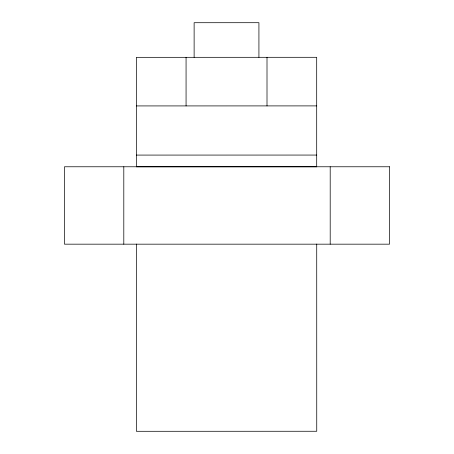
<?xml version="1.0" encoding="UTF-8"?>
<svg xmlns="http://www.w3.org/2000/svg" width="454" height="454" viewBox="0 0 454 454"><rect width="100%" height="100%" fill="white"/><g stroke="black" fill="none" stroke-linecap="round" stroke-linejoin="round"><path stroke-width="0.68" d="M136.382 105.924L316.71 105.895M136.387 155.086L316.716 155.064M316.716 166.788L136.387 166.805L136.365 57.335L316.693 57.306L316.699 166.771M330.2 166.771L330.2 244.173M316.722 244.076L316.744 431.26L136.399 431.3L136.382 244.07M267.003 57.312L267.009 105.907M258.922 57.318L258.922 22.7L194.125 22.711L194.13 57.329M186.066 57.323L186.072 105.918M123.8 166.771L123.8 244.173M389.521 166.771L64.479 166.771L64.479 244.173L389.521 244.173L389.521 166.771"/></g></svg>
